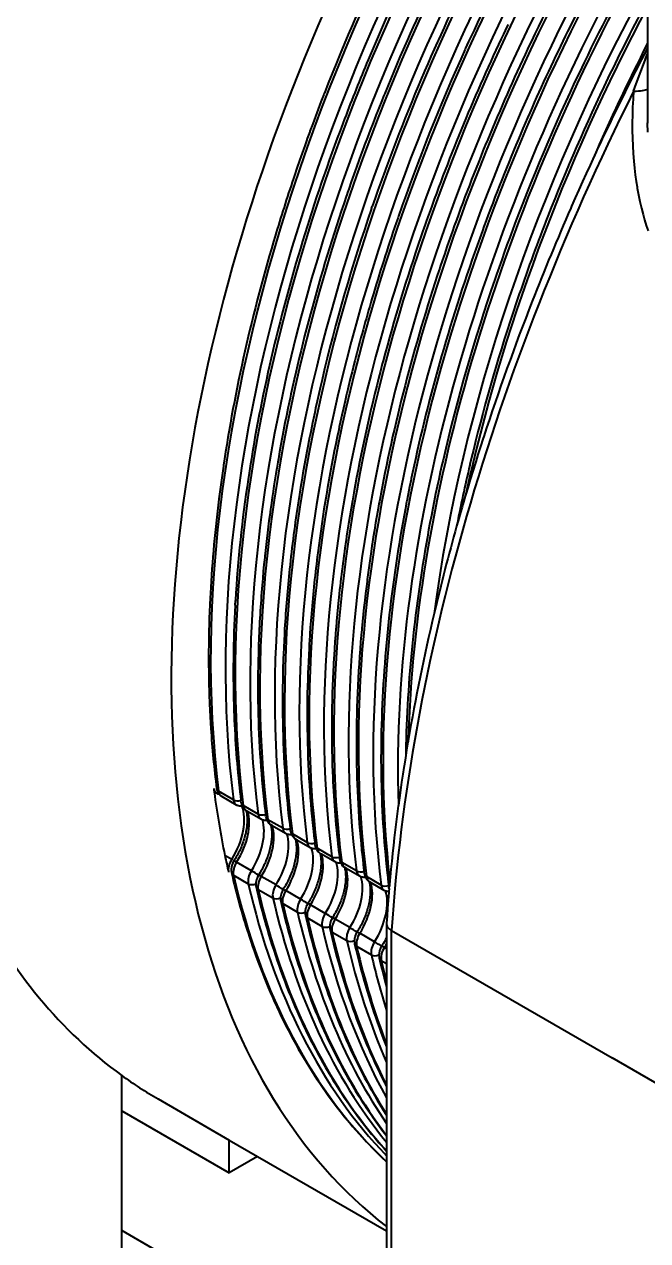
# Model space of a CAD drawing. Header units: millimetres. Extents: x 15 to 415, y 5 to 292.
# Drawn here: x 330.66 to 332.898, y 120.31 to 124.675 of the extents above; entities that cross this region are included whole.
import ezdxf

# ---------------------------------------------------------------- set-up
doc = ezdxf.new("R2010")
doc.units = ezdxf.units.MM
doc.layers.add('Geometries', color=7, linetype='Continuous')

msp = doc.modelspace()

# ---------------------------------------------------------------- linework, layer by layer
at = {"layer": 'Geometries', "linetype": 'Continuous', "lineweight": 40}
for p, q in [((332.8974, 124.7399), (332.8974, 124.6073)), ((332.8974, 124.6073), (332.8974, 124.5906)), ((332.8974, 124.5906), (332.8974, 124.5684)), ((332.8916, 124.5547), (332.8972, 124.5684)), ((332.8974, 124.5684), (332.8974, 124.4426)), ((332.0943, 124.5003), (332.0863, 124.4817)), ((332.8471, 124.4344), (332.8517, 124.4476)), ((332.8974, 124.4426), (332.8974, 124.3345)), ((332.8471, 124.4344), (332.8453, 124.4087)), ((332.8974, 124.3345), (332.8974, 124.3197)), ((332.8974, 124.3197), (332.8974, 124.3214)), ((331.7411, 124.1482), (331.7398, 124.1446)), ((331.8205, 124.0712), (331.8176, 124.0628)), ((331.9066, 124.0136), (331.9092, 124.0213)), ((331.8195, 122.854), (331.8171, 122.8377)), ((331.4169, 122.5899), (331.4179, 122.6072)), ((331.3417, 121.9202), (331.3501, 121.9153)), ((331.4107, 121.8921), (331.3577, 121.9227)), ((331.3677, 121.9051), (331.4208, 121.8745)), ((331.4376, 121.8906), (331.4379, 121.8888)), ((331.4379, 121.8883), (331.4379, 121.8888)), ((331.4388, 121.8814), (331.4379, 121.8883)), ((331.4406, 121.8701), (331.4418, 121.8702)), ((331.4991, 121.841), (331.4461, 121.8716)), ((331.4561, 121.8541), (331.4617, 121.8509)), ((331.4617, 121.8509), (331.5091, 121.8235)), ((331.526, 121.8395), (331.5263, 121.8377)), ((331.5263, 121.8372), (331.5263, 121.8377)), ((331.5272, 121.8303), (331.5263, 121.8372)), ((331.5875, 121.79), (331.5345, 121.8206)), ((331.5445, 121.8031), (331.5501, 121.7999)), ((331.5501, 121.7999), (331.5975, 121.7725)), ((331.6144, 121.7885), (331.6146, 121.7867)), ((331.6147, 121.7862), (331.6146, 121.7867)), ((331.6156, 121.7793), (331.6147, 121.7862)), ((331.6759, 121.739), (331.6229, 121.7696)), ((331.6329, 121.752), (331.6385, 121.7488)), ((331.6385, 121.7488), (331.6859, 121.7214)), ((331.7028, 121.7375), (331.703, 121.7357)), ((331.7031, 121.7352), (331.703, 121.7357)), ((331.704, 121.7283), (331.7031, 121.7352)), ((331.4045, 121.6783), (331.3801, 121.6924)), ((331.7643, 121.6879), (331.7113, 121.7186)), ((331.7213, 121.701), (331.7269, 121.6978)), ((331.7269, 121.6978), (331.7743, 121.6704)), ((331.4752, 121.6375), (331.4222, 121.6681)), ((331.7912, 121.6864), (331.7914, 121.6846)), ((331.7915, 121.6841), (331.7914, 121.6846)), ((331.7924, 121.6772), (331.7915, 121.6841)), ((331.8527, 121.6369), (331.7996, 121.6675)), ((331.8097, 121.65), (331.8152, 121.6468)), ((331.8152, 121.6468), (331.8627, 121.6194)), ((331.411, 121.6216), (331.464, 121.591)), ((331.501, 121.6218), (331.5007, 121.6213)), ((331.5636, 121.5865), (331.5105, 121.6171)), ((331.8796, 121.6354), (331.8798, 121.6336)), ((331.8799, 121.6331), (331.8798, 121.6336)), ((331.8807, 121.6262), (331.8799, 121.6331)), ((331.9411, 121.5859), (331.888, 121.6165)), ((331.9722, 121.6007), (331.9726, 121.6053)), ((331.9733, 121.613), (331.9726, 121.6053)), ((331.4994, 121.5706), (331.5524, 121.54)), ((331.5894, 121.5708), (331.5891, 121.5703)), ((331.652, 121.5355), (331.5989, 121.5661)), ((331.8981, 121.599), (331.9036, 121.5957)), ((331.9036, 121.5957), (331.9511, 121.5683)), ((331.968, 121.5844), (331.9682, 121.5826)), ((331.9683, 121.5821), (331.9682, 121.5826)), ((331.9691, 121.5752), (331.9683, 121.5821)), ((331.9696, 121.5721), (331.9689, 121.5638)), ((331.9691, 121.5752), (331.9696, 121.5721)), ((331.9697, 121.5728), (331.9696, 121.5721)), ((331.9697, 121.5728), (331.9703, 121.58)), ((331.9703, 121.58), (331.9704, 121.5806)), ((331.9708, 121.5854), (331.9704, 121.5806)), ((331.5878, 121.5196), (331.6408, 121.489)), ((331.6778, 121.5197), (331.6775, 121.5193)), ((331.7404, 121.4844), (331.6873, 121.515)), ((331.6762, 121.4685), (331.7292, 121.4379)), ((331.7662, 121.4687), (331.7659, 121.4682)), ((331.8287, 121.4334), (331.7757, 121.464)), ((331.9603, 121.4489), (331.9603, 121.4477)), ((331.9603, 121.4477), (331.9603, 121.3976)), ((331.7646, 121.4175), (331.8176, 121.3869)), ((331.8546, 121.4177), (331.8543, 121.4172)), ((331.9171, 121.3824), (331.8641, 121.413)), ((331.9603, 121.3976), (331.9603, 121.375)), ((331.9786, 120.1702), (331.9786, 121.4228)), ((331.9786, 121.4228), (332.7704, 120.9656)), ((331.8529, 121.3665), (331.906, 121.3359)), ((331.943, 121.3666), (331.9427, 121.3662)), ((331.9603, 121.3574), (331.9525, 121.3619)), ((331.9603, 121.375), (331.9603, 121.3574)), ((331.9603, 121.3574), (331.9603, 121.3045)), ((331.9413, 121.3154), (331.9603, 121.3045)), ((331.9603, 121.3045), (331.9603, 121.2383)), ((331.9603, 121.2383), (331.9603, 121.2205)), ((331.9603, 121.2205), (331.9603, 121.1355)), ((331.9603, 121.1355), (331.9603, 121.0149)), ((331.9603, 121.0149), (331.9603, 121.0054)), ((331.9603, 121.0054), (331.9603, 120.9496)), ((331.9603, 120.9496), (331.9603, 120.8681)), ((333.7157, 120.4198), (332.7704, 120.9656)), ((331.0099, 120.7755), (331.0099, 120.9028)), ((331.9537, 120.8753), (331.9603, 120.8625)), ((331.9603, 120.8681), (331.9603, 120.8625)), ((331.9603, 120.8625), (331.9603, 120.8223)), ((331.14, 120.8185), (331.3953, 120.6711)), ((331.9603, 120.8223), (331.9603, 120.7637)), ((331.0099, 120.3459), (331.0099, 120.7755)), ((331.0099, 120.7755), (331.3953, 120.553)), ((331.9603, 120.7637), (331.9603, 120.7603)), ((331.9603, 120.7603), (331.9603, 120.7304)), ((331.9603, 120.7304), (331.9603, 120.6876)), ((331.9603, 120.6876), (331.9603, 120.6855)), ((331.9603, 120.6855), (331.9603, 120.6633)), ((331.3953, 120.553), (331.3953, 120.6711)), ((331.3953, 120.6711), (331.4976, 120.612)), ((331.9603, 120.6633), (331.9603, 120.6322)), ((331.4976, 120.612), (331.3953, 120.553)), ((331.4976, 120.612), (331.9603, 120.3449)), ((331.9603, 120.6322), (331.9603, 120.6311)), ((331.9603, 120.6311), (331.9603, 120.6148)), ((331.9603, 120.6148), (331.9603, 120.5931)), ((331.9603, 120.5931), (331.9603, 120.5925)), ((331.9603, 120.5925), (331.9603, 120.3607)), ((331.0099, 120.203), (331.0099, 120.3459)), ((331.1336, 120.2745), (331.0099, 120.3459)), ((331.9603, 120.3607), (331.9603, 120.3449)), ((331.9603, 120.3449), (331.9603, 120.2705))]:
    msp.add_line(p, q, dxfattribs=at)
at = {"layer": 'Geometries', "linetype": 'Continuous', "lineweight": 40, "flags": 128}
for points in [[(332.5547, 124.7662), (332.5435, 124.7439), (332.5307, 124.7181), (332.518, 124.6923), (332.5053, 124.6664), (332.4928, 124.6405), (332.4804, 124.6146), (332.4763, 124.606)], [(332.1691, 124.6691), (332.1666, 124.6636), (332.1547, 124.6375), (332.1465, 124.6193)], [(332.3963, 124.6747), (332.392, 124.6656), (332.3797, 124.6396), (332.3715, 124.6223)], [(332.1465, 124.6193), (332.143, 124.6114), (332.1313, 124.5853), (332.1198, 124.5591), (332.1083, 124.5329), (332.097, 124.5067), (332.0943, 124.5003)], [(332.2617, 124.6271), (332.255, 124.6126), (332.2431, 124.5865), (332.243, 124.5862)], [(332.0251, 124.5957), (332.02, 124.5839), (332.0086, 124.5577), (331.9974, 124.5315), (331.9863, 124.5053), (331.9754, 124.479), (331.9645, 124.4527), (331.9537, 124.4264), (331.9499, 124.417)], [(332.8973, 124.5906), (332.8906, 124.5776), (332.8756, 124.5487), (332.8608, 124.5197), (332.846, 124.4907), (332.8314, 124.4617), (332.8168, 124.4326), (332.8116, 124.4221)], [(332.8517, 124.4476), (332.8669, 124.4903), (332.8881, 124.5459), (332.8916, 124.5547)], [(332.8471, 124.4344), (332.856, 124.4348), (332.8643, 124.4355), (332.8719, 124.4363), (332.8788, 124.4373), (332.8849, 124.4385), (332.8901, 124.4398), (332.8946, 124.4413), (332.8974, 124.4426)], [(331.737, 124.4278), (331.7351, 124.4231), (331.725, 124.3967), (331.7149, 124.3703), (331.705, 124.344), (331.6952, 124.3176), (331.6855, 124.2912), (331.6847, 124.2889)], [(331.9499, 124.417), (331.9431, 124.4001), (331.9326, 124.3737), (331.9222, 124.3474), (331.9119, 124.321), (331.9018, 124.2947), (331.8917, 124.2683), (331.8818, 124.2419), (331.8781, 124.232)], [(332.8453, 124.4087), (332.8451, 124.4061), (332.8436, 124.3779), (332.8426, 124.3497), (332.8421, 124.3215), (332.8421, 124.2933), (332.8427, 124.2657), (332.8438, 124.2382), (332.8455, 124.2107), (332.8477, 124.1834), (332.8502, 124.159), (332.8531, 124.1348), (332.8565, 124.1106), (332.8596, 124.0912)], [(331.8097, 124.336), (331.8033, 124.3193), (331.7934, 124.2929), (331.7836, 124.2665), (331.7739, 124.2401), (331.7643, 124.2137), (331.7549, 124.1873), (331.7455, 124.1609), (331.7411, 124.1482)], [(332.8977, 124.2879), (332.8974, 124.3197)], [(331.6847, 124.2889), (331.6759, 124.2648), (331.6732, 124.2572)], [(331.6732, 124.2572), (331.6665, 124.2383), (331.6571, 124.2119), (331.6479, 124.1855), (331.6388, 124.1591), (331.6299, 124.1327), (331.626, 124.1212)], [(331.8781, 124.232), (331.872, 124.2155), (331.8623, 124.1891), (331.8527, 124.1627), (331.8432, 124.1363), (331.8339, 124.1099), (331.8247, 124.0835), (331.8205, 124.0712)], [(332.701, 124.1913), (332.6909, 124.1694), (332.6774, 124.14), (332.6641, 124.1106), (332.6509, 124.0812), (332.6377, 124.0517), (332.6247, 124.0222), (332.6218, 124.0154)], [(331.7398, 124.1446), (331.7363, 124.1345), (331.7272, 124.1081), (331.7183, 124.0817), (331.7094, 124.0552), (331.7007, 124.0288), (331.6921, 124.0024), (331.6873, 123.9875)], [(332.8596, 124.0912), (332.8604, 124.0866), (332.8648, 124.0628), (332.8697, 124.0391), (332.8751, 124.0156), (332.8811, 123.9922), (332.8866, 123.9726), (332.8925, 123.9532), (332.8989, 123.934)], [(331.8176, 124.0628), (331.8156, 124.057), (331.8066, 124.0306), (331.7978, 124.0042), (331.7891, 123.9778), (331.7805, 123.9514), (331.772, 123.925), (331.7636, 123.8986), (331.7554, 123.8722), (331.7473, 123.8458), (331.7393, 123.8195), (331.7314, 123.7931), (331.7237, 123.7668), (331.7161, 123.7404), (331.7086, 123.7141), (331.7013, 123.6878), (331.694, 123.6615), (331.6869, 123.6353), (331.68, 123.609), (331.6731, 123.5828), (331.6664, 123.5566), (331.6598, 123.5304), (331.6533, 123.5042), (331.647, 123.4781), (331.6408, 123.452), (331.6347, 123.4259), (331.6288, 123.3999), (331.623, 123.3738), (331.6173, 123.3478), (331.6141, 123.3329)], [(331.6873, 123.9875), (331.6836, 123.976), (331.6752, 123.9496), (331.667, 123.9232), (331.6589, 123.8969), (331.6509, 123.8705), (331.6431, 123.8441), (331.6353, 123.8178), (331.6277, 123.7915), (331.6202, 123.7652), (331.6129, 123.7389), (331.6057, 123.7126), (331.5986, 123.6863), (331.5916, 123.6601), (331.5847, 123.6338), (331.578, 123.6076), (331.5714, 123.5814), (331.565, 123.5553), (331.5586, 123.5291), (331.5524, 123.503), (331.5463, 123.4769), (331.5404, 123.4509), (331.5346, 123.4249), (331.5289, 123.3989), (331.5233, 123.3729), (331.5179, 123.347), (331.5126, 123.3211), (331.5075, 123.2952), (331.5024, 123.2694), (331.5022, 123.2683)], [(332.0032, 123.9864), (332.0015, 123.9814), (331.995, 123.9626)], [(332.1014, 123.9635), (332.0991, 123.9568), (332.0899, 123.9304), (332.0834, 123.9116)], [(332.4212, 123.9599), (332.4121, 123.9357), (332.4023, 123.9093), (332.3926, 123.8829), (332.383, 123.8565), (332.3736, 123.8301), (332.3642, 123.8037), (332.355, 123.7773), (332.3485, 123.7585)], [(332.2036, 123.9512), (332.1968, 123.9322), (332.1875, 123.9057), (332.1783, 123.8793), (332.1718, 123.8605)], [(332.3099, 123.9495), (332.3042, 123.9339), (332.2946, 123.9075), (332.2852, 123.8811), (332.2759, 123.8547), (332.2666, 123.8283), (332.2602, 123.8095)], [(331.5603, 123.9142), (331.5547, 123.8952), (331.5469, 123.8688), (331.5393, 123.8425), (331.5318, 123.8162), (331.5245, 123.7899), (331.5173, 123.7636), (331.5102, 123.7373), (331.5032, 123.7111), (331.4963, 123.6849), (331.4896, 123.6587), (331.483, 123.6325), (331.4766, 123.6063), (331.4702, 123.5802), (331.464, 123.5541), (331.458, 123.528), (331.452, 123.5019), (331.4462, 123.4759), (331.4405, 123.4499), (331.4349, 123.4239), (331.4295, 123.398), (331.4242, 123.3721), (331.4191, 123.3463), (331.414, 123.3204), (331.4091, 123.2946), (331.4044, 123.2689), (331.3997, 123.2432), (331.3952, 123.2175), (331.3931, 123.2053)], [(332.1718, 123.8605), (332.1692, 123.8529), (332.1602, 123.8265), (332.1533, 123.8058)], [(332.1533, 123.8058), (332.1513, 123.8001), (332.1426, 123.7737), (332.134, 123.7473), (332.1255, 123.7209), (332.1172, 123.6945), (332.109, 123.6681), (332.1008, 123.6417), (332.0929, 123.6153), (332.085, 123.589), (332.0773, 123.5626), (332.0697, 123.5363), (332.0622, 123.51), (332.0548, 123.4837), (332.0476, 123.4574), (332.0405, 123.4311), (332.0335, 123.4049), (332.0267, 123.3787), (332.02, 123.3525), (332.0134, 123.3263), (332.0069, 123.3001), (332.0006, 123.274), (331.9944, 123.2479), (331.9883, 123.2218), (331.9823, 123.1957), (331.9765, 123.1697), (331.9708, 123.1437), (331.9653, 123.1178), (331.9599, 123.0918), (331.9546, 123.0659), (331.9494, 123.0401), (331.9444, 123.0142), (331.9395, 122.9885), (331.9381, 122.9813)], [(332.2602, 123.8095), (332.2575, 123.8019), (332.2486, 123.7755), (332.2397, 123.7491), (332.231, 123.7226), (332.2224, 123.6962), (332.2139, 123.6698), (332.2056, 123.6434), (332.1973, 123.6171), (332.1892, 123.5907), (332.1812, 123.5643), (332.1734, 123.538), (332.1657, 123.5116), (332.158, 123.4853), (332.1506, 123.459), (332.1432, 123.4327), (332.136, 123.4064), (332.1289, 123.3801), (332.1219, 123.3539), (332.1151, 123.3276), (332.1083, 123.3014), (332.1017, 123.2753), (332.0953, 123.2491), (332.089, 123.223), (332.0827, 123.1968), (332.0767, 123.1708), (332.0707, 123.1447), (332.0649, 123.1187), (332.0592, 123.0927), (332.0537, 123.0667), (332.0492, 123.0454)], [(331.8464, 123.467), (331.8432, 123.4545), (331.8366, 123.4283), (331.8301, 123.4022), (331.8238, 123.376), (331.8176, 123.3499), (331.8171, 123.3481)], [(331.9481, 123.467), (331.9451, 123.4559), (331.9383, 123.4297), (331.9316, 123.4035), (331.925, 123.3773), (331.9185, 123.3512), (331.9122, 123.325), (331.9061, 123.2995)], [(331.7288, 123.3991), (331.7231, 123.3749), (331.7172, 123.3488), (331.7114, 123.3228), (331.7057, 123.2968), (331.7025, 123.2819)], [(331.8171, 123.3481), (331.8115, 123.3239), (331.8056, 123.2978), (331.7997, 123.2718), (331.7941, 123.2458), (331.7908, 123.2308)], [(331.6141, 123.3329), (331.6117, 123.3219), (331.6063, 123.296), (331.601, 123.2701), (331.5958, 123.2442), (331.5908, 123.2184), (331.5906, 123.2173)], [(331.5022, 123.2683), (331.4975, 123.2436), (331.4928, 123.2179), (331.4881, 123.1921), (331.4836, 123.1665), (331.4815, 123.1543)], [(331.7025, 123.2819), (331.7001, 123.2709), (331.6947, 123.2449), (331.6894, 123.219), (331.6847, 123.1953)], [(331.9061, 123.2995), (331.906, 123.2989), (331.9055, 123.297)], [(331.5906, 123.2173), (331.5859, 123.1926), (331.5811, 123.1668), (331.5765, 123.1411), (331.572, 123.1154), (331.5699, 123.1033)], [(331.7908, 123.2308), (331.7885, 123.2198), (331.7833, 123.1949)], [(331.3931, 123.2053), (331.3908, 123.1919), (331.3866, 123.1663), (331.3825, 123.1408), (331.3785, 123.1153), (331.3751, 123.0929)], [(331.6847, 123.1953), (331.6842, 123.1932), (331.6792, 123.1673), (331.679, 123.1662)], [(332.2799, 123.1786), (332.2785, 123.1732), (332.2721, 123.147), (332.2657, 123.1209), (332.2595, 123.0948), (332.2591, 123.0929)], [(332.3094, 123.1956), (332.3076, 123.1901), (332.298, 123.1603), (332.2885, 123.1306), (332.2806, 123.1053)], [(331.4815, 123.1543), (331.4792, 123.1408), (331.475, 123.1153), (331.4709, 123.0897), (331.4669, 123.0642), (331.4635, 123.0418)], [(331.679, 123.1662), (331.6743, 123.1415), (331.6695, 123.1158), (331.6649, 123.0901), (331.6604, 123.0644), (331.656, 123.0388), (331.6518, 123.0132), (331.6477, 122.9877), (331.6442, 122.9652)], [(331.3751, 123.0929), (331.3747, 123.0898), (331.371, 123.0644), (331.3674, 123.039), (331.364, 123.0137), (331.3607, 122.9885), (331.3598, 122.982)], [(332.1631, 123.1112), (332.1591, 123.0937), (332.1533, 123.0677), (332.1476, 123.0417), (332.1444, 123.0267)], [(332.2806, 123.1053), (332.2792, 123.1008), (332.27, 123.071), (332.2609, 123.0413), (332.2519, 123.0115), (332.2451, 122.9887)], [(332.0492, 123.0454), (332.0482, 123.0408), (332.0429, 123.0149), (332.0378, 122.989), (332.0328, 122.9632), (332.0325, 122.9621)], [(332.1444, 123.0267), (332.1421, 123.0157), (332.1366, 122.9898), (332.1313, 122.9639), (332.1262, 122.938), (332.1211, 122.9122), (332.1162, 122.8864), (332.1115, 122.8606), (332.1068, 122.8349), (332.1023, 122.8093), (332.098, 122.7836), (332.0937, 122.758), (332.0896, 122.7325), (332.0856, 122.707), (332.0818, 122.6816), (332.0781, 122.6562), (332.0745, 122.6308), (332.0711, 122.6055), (332.0678, 122.5802), (332.0646, 122.555), (332.0615, 122.5299), (332.0586, 122.5048), (332.0559, 122.4797), (332.0532, 122.4548), (332.0507, 122.4298), (332.0484, 122.405), (332.0461, 122.3801), (332.044, 122.3554), (332.0421, 122.3307), (332.0403, 122.3061), (332.0386, 122.2815), (332.037, 122.257), (332.0356, 122.2326), (332.0343, 122.2082), (332.0332, 122.1839), (332.0321, 122.1597), (332.0313, 122.1355), (332.0305, 122.1114), (332.0299, 122.0874), (332.0294, 122.0635), (332.0293, 122.0508)], [(331.9381, 122.9813), (331.9347, 122.9627), (331.9332, 122.9545)], [(332.0325, 122.9621), (332.0278, 122.9374), (332.0231, 122.9117), (332.0184, 122.886), (332.0139, 122.8603), (332.0096, 122.8347), (332.0053, 122.8091), (332.0012, 122.7835), (331.9972, 122.758), (331.9934, 122.7326), (331.9897, 122.7072), (331.9861, 122.6818), (331.9827, 122.6565), (331.9794, 122.6313), (331.9762, 122.6061), (331.9732, 122.5809), (331.9703, 122.5558), (331.9675, 122.5308), (331.9649, 122.5058), (331.9623, 122.4809), (331.96, 122.456), (331.9578, 122.4312), (331.9557, 122.4064), (331.9537, 122.3817), (331.9519, 122.3571), (331.9502, 122.3325), (331.9486, 122.308), (331.9472, 122.2836), (331.9459, 122.2592), (331.9448, 122.2349), (331.9438, 122.2107), (331.9429, 122.1865), (331.9421, 122.1625), (331.9415, 122.1384), (331.9411, 122.1145), (331.9407, 122.0906), (331.9405, 122.0668), (331.9405, 122.0549)], [(332.2451, 122.9887), (332.2431, 122.9818), (332.2343, 122.9521), (332.2315, 122.9423)], [(331.9332, 122.9545), (331.9301, 122.937), (331.9256, 122.9113), (331.9235, 122.8991)], [(332.2315, 122.9423), (332.2257, 122.9224), (332.2173, 122.8927), (332.212, 122.874)], [(331.9235, 122.8991), (331.9212, 122.8857), (331.9169, 122.8601), (331.9128, 122.8346), (331.9089, 122.8091), (331.9079, 122.8029)], [(331.9079, 122.8029), (331.905, 122.7836), (331.9013, 122.7582), (331.8977, 122.7329), (331.8943, 122.7076), (331.891, 122.6823), (331.8902, 122.6758)], [(331.5234, 122.7658), (331.5229, 122.7609), (331.5204, 122.736), (331.518, 122.7111), (331.5158, 122.6863), (331.5138, 122.6626)], [(331.8902, 122.6758), (331.8878, 122.6571), (331.8848, 122.6319), (331.8819, 122.6068), (331.8791, 122.5818), (331.8765, 122.5568), (331.874, 122.5319), (331.8716, 122.507), (331.8712, 122.5031)], [(331.3281, 122.633), (331.3272, 122.6165), (331.326, 122.5922), (331.325, 122.5679), (331.3242, 122.5438), (331.3234, 122.5197), (331.3229, 122.5005)], [(331.7891, 122.6174), (331.7881, 122.6078), (331.7856, 122.5829), (331.7832, 122.558), (331.781, 122.5332), (331.779, 122.5095)], [(331.6906, 122.5606), (331.6905, 122.5595), (331.6885, 122.5348), (331.6867, 122.5102), (331.685, 122.4856), (331.6835, 122.4611), (331.683, 122.4541)], [(331.3229, 122.5005), (331.3228, 122.4957), (331.3223, 122.4717), (331.322, 122.4478), (331.3218, 122.424), (331.3217, 122.4003), (331.3218, 122.3767), (331.322, 122.3531), (331.3221, 122.3478)], [(331.5946, 122.5052), (331.5936, 122.4877), (331.5924, 122.4634), (331.5912, 122.4391), (331.5902, 122.4148), (331.5897, 122.4002)], [(331.779, 122.5095), (331.7789, 122.5085), (331.7769, 122.4838), (331.7751, 122.4592), (331.7734, 122.4346), (331.7718, 122.4101), (331.7714, 122.4031)], [(331.8712, 122.5031), (331.8694, 122.4822), (331.8674, 122.4585)], [(331.5013, 122.4513), (331.5009, 122.4417), (331.5002, 122.4176), (331.4996, 122.3936), (331.4991, 122.3697), (331.4988, 122.3478)], [(331.683, 122.4541), (331.682, 122.4367), (331.6808, 122.4123), (331.6796, 122.388), (331.6786, 122.3638), (331.678, 122.3492)], [(331.4104, 122.3988), (331.4104, 122.3968), (331.4102, 122.373), (331.4101, 122.3493), (331.4102, 122.3257), (331.4104, 122.3021), (331.4105, 122.2968)], [(331.5897, 122.4002), (331.5893, 122.3907), (331.5886, 122.3666), (331.588, 122.3426), (331.5875, 122.3186), (331.5872, 122.2967)], [(331.3221, 122.3478), (331.3224, 122.3296), (331.3229, 122.3062), (331.3235, 122.2829), (331.3242, 122.2597), (331.3247, 122.2472)], [(331.4988, 122.3478), (331.4988, 122.3458), (331.4986, 122.322), (331.4985, 122.2983), (331.4986, 122.2746), (331.4988, 122.2511), (331.4989, 122.2458)], [(331.4105, 122.2968), (331.4108, 122.2786), (331.4112, 122.2552), (331.4119, 122.2319), (331.4126, 122.2086), (331.4131, 122.1962)], [(331.3247, 122.2472), (331.3251, 122.2365), (331.3261, 122.2135), (331.3273, 122.1905), (331.3286, 122.1676), (331.3298, 122.1481)], [(332.0373, 122.0993), (332.0325, 122.0709), (332.0293, 122.0508)], [(332.0379, 122.1031), (332.0374, 122.0998), (332.0373, 122.0993)], [(332.0293, 122.0508), (332.0278, 122.0421), (332.0233, 122.0133), (332.0224, 122.0076)], [(332.0224, 122.0076), (332.0189, 121.9845), (332.0146, 121.9558), (332.0104, 121.9271), (332.0064, 121.8985), (332.0029, 121.8733)], [(331.3504, 121.9324), (331.351, 121.929), (331.3517, 121.9261), (331.3524, 121.9239), (331.3531, 121.922), (331.3541, 121.9199), (331.3551, 121.918), (331.3562, 121.9161), (331.3583, 121.9133), (331.3584, 121.9131)], [(331.3584, 121.9131), (331.3607, 121.9106), (331.3619, 121.9094), (331.3633, 121.9082), (331.3652, 121.9067), (331.3677, 121.9051)], [(331.4342, 121.9195), (331.4348, 121.9145), (331.4374, 121.8925), (331.4376, 121.8906)], [(331.4208, 121.8745), (331.4234, 121.8732), (331.4255, 121.8722), (331.4272, 121.8717), (331.4284, 121.8713), (331.4296, 121.871), (331.4309, 121.8707), (331.4322, 121.8705), (331.434, 121.8702), (331.4357, 121.8701), (331.4377, 121.87), (331.4403, 121.8701), (331.4406, 121.8701)], [(331.4388, 121.8814), (331.4394, 121.8779), (331.4401, 121.8751), (331.4408, 121.8729), (331.4415, 121.871), (331.4419, 121.8702)], [(331.4419, 121.8702), (331.4425, 121.8689), (331.4435, 121.8669), (331.4446, 121.8651), (331.4467, 121.8622), (331.4491, 121.8596), (331.4503, 121.8583), (331.4517, 121.8571), (331.4536, 121.8557), (331.4561, 121.8541)], [(331.5226, 121.8685), (331.5231, 121.8635), (331.5245, 121.8523)], [(331.6026, 121.8974), (331.6044, 121.8789), (331.6066, 121.8567), (331.609, 121.8345), (331.6109, 121.8175)], [(332.0029, 121.8733), (332.0025, 121.8699), (331.9987, 121.8414), (331.9951, 121.8129), (331.9916, 121.7844), (331.9882, 121.7561), (331.985, 121.7277), (331.9831, 121.7104)], [(331.4562, 121.8541), (331.4568, 121.8513), (331.4576, 121.8475), (331.4583, 121.8436), (331.4589, 121.8395), (331.4594, 121.8354), (331.4598, 121.8311), (331.46, 121.8267), (331.4601, 121.8223), (331.4601, 121.8177), (331.4601, 121.8151)], [(331.5091, 121.8235), (331.5118, 121.8221), (331.5139, 121.8212), (331.5144, 121.821)], [(331.5144, 121.821), (331.5156, 121.8206), (331.5168, 121.8203), (331.518, 121.8199), (331.5193, 121.8197), (331.5206, 121.8194), (331.5224, 121.8192), (331.5241, 121.819), (331.5261, 121.819), (331.5287, 121.8191), (331.5302, 121.8192)], [(331.5245, 121.8523), (331.5258, 121.8415), (331.526, 121.8395)], [(331.5272, 121.8303), (331.5278, 121.8269), (331.5285, 121.8241), (331.5292, 121.8218), (331.5299, 121.8199), (331.5302, 121.8192)], [(331.4601, 121.8151), (331.46, 121.813), (331.4598, 121.8082), (331.4594, 121.8034), (331.4589, 121.7985), (331.4583, 121.7935), (331.4576, 121.7884), (331.4567, 121.7833), (331.4558, 121.7781), (331.4547, 121.7728), (331.4534, 121.7675), (331.4521, 121.7622), (331.4506, 121.7568), (331.449, 121.7515), (331.4473, 121.746), (331.4455, 121.7406), (331.4435, 121.7352), (331.4414, 121.7297), (331.4393, 121.7243), (331.437, 121.7189), (331.4346, 121.7135), (331.4321, 121.7081), (331.4294, 121.7027), (331.4267, 121.6974), (331.4239, 121.6921), (331.421, 121.6868), (331.418, 121.6816), (331.4149, 121.6765), (331.4126, 121.6728)], [(331.5446, 121.8031), (331.5452, 121.8003), (331.546, 121.7965), (331.5467, 121.7926), (331.5473, 121.7885), (331.5478, 121.7844), (331.5481, 121.7801), (331.5484, 121.7757), (331.5485, 121.7712), (331.5485, 121.7667), (331.5484, 121.762), (331.5482, 121.7572), (331.5478, 121.7524), (331.5473, 121.7474), (331.5467, 121.7424), (331.546, 121.7374), (331.5451, 121.7322), (331.5442, 121.727), (331.543, 121.7218), (331.5418, 121.7165), (331.5405, 121.7112), (331.539, 121.7058), (331.5374, 121.7004), (331.5357, 121.695), (331.5338, 121.6896), (331.5319, 121.6841), (331.5298, 121.6787), (331.5276, 121.6733), (331.5254, 121.6678), (331.5229, 121.6624), (331.5204, 121.657), (331.5178, 121.6517), (331.5151, 121.6463), (331.5123, 121.641), (331.5094, 121.6358), (331.5064, 121.6306), (331.5033, 121.6254), (331.501, 121.6218)], [(331.5302, 121.8192), (331.5309, 121.8178), (331.5319, 121.8159), (331.533, 121.814), (331.5351, 121.8112), (331.5374, 121.8085), (331.5387, 121.8073), (331.5401, 121.8061), (331.542, 121.8047), (331.5445, 121.8031)], [(331.6109, 121.8175), (331.6115, 121.8124), (331.6142, 121.7905), (331.6144, 121.7885)], [(331.6156, 121.7793), (331.6162, 121.7759), (331.6169, 121.7731), (331.6176, 121.7708), (331.6183, 121.7689), (331.6186, 121.7681)], [(331.6329, 121.752), (331.6336, 121.7493), (331.6344, 121.7455), (331.6351, 121.7415), (331.6357, 121.7375), (331.6362, 121.7333), (331.6365, 121.7291), (331.6368, 121.7247), (331.6369, 121.7202), (331.6369, 121.7156), (331.6368, 121.7109), (331.6366, 121.7062), (331.6362, 121.7013), (331.6357, 121.6964), (331.6351, 121.6914), (331.6344, 121.6863), (331.6335, 121.6812), (331.6325, 121.676), (331.6314, 121.6708), (331.6302, 121.6655), (331.6289, 121.6601), (331.6274, 121.6548), (331.6258, 121.6494), (331.6241, 121.644), (331.6222, 121.6386), (331.6203, 121.6331), (331.6182, 121.6277), (331.616, 121.6222), (331.6137, 121.6168), (331.6113, 121.6114), (331.6088, 121.606), (331.6062, 121.6006), (331.6035, 121.5953), (331.6007, 121.59), (331.5978, 121.5847), (331.5948, 121.5795), (331.5917, 121.5744), (331.5894, 121.5708)], [(331.5975, 121.7725), (331.6001, 121.7711), (331.6023, 121.7702), (331.6028, 121.77)], [(331.6028, 121.77), (331.604, 121.7696), (331.6052, 121.7692), (331.6064, 121.7689), (331.6077, 121.7686), (331.609, 121.7684), (331.6107, 121.7682), (331.6125, 121.768), (331.6145, 121.7679), (331.6171, 121.768), (331.6186, 121.7682)], [(331.6186, 121.7681), (331.6193, 121.7668), (331.6203, 121.7649), (331.6214, 121.763), (331.6234, 121.7602), (331.6258, 121.7575), (331.6271, 121.7563), (331.6285, 121.7551), (331.6304, 121.7536), (331.6329, 121.752)], [(331.6993, 121.7664), (331.6999, 121.7614), (331.7026, 121.7394), (331.7028, 121.7375)], [(331.6859, 121.7214), (331.6885, 121.7201), (331.6907, 121.7192), (331.6912, 121.719)], [(331.7213, 121.701), (331.722, 121.6982), (331.7228, 121.6944), (331.7235, 121.6905), (331.7241, 121.6865), (331.7246, 121.6823), (331.7249, 121.678), (331.7252, 121.6737), (331.7253, 121.6692), (331.7253, 121.6646), (331.7252, 121.6599), (331.7249, 121.6551), (331.7246, 121.6503), (331.7241, 121.6454), (331.7235, 121.6404), (331.7228, 121.6353), (331.7219, 121.6302), (331.7209, 121.625), (331.7198, 121.6197), (331.7186, 121.6144), (331.7172, 121.6091), (331.7158, 121.6038), (331.7142, 121.5984), (331.7125, 121.5929), (331.7106, 121.5875), (331.7087, 121.5821), (331.7066, 121.5766), (331.7044, 121.5712), (331.7021, 121.5658), (331.6997, 121.5604), (331.6972, 121.555), (331.6946, 121.5496), (331.6919, 121.5443), (331.6904, 121.5414)], [(331.6912, 121.719), (331.6924, 121.7186), (331.6936, 121.7182), (331.6948, 121.7179), (331.696, 121.7176), (331.6973, 121.7174), (331.6991, 121.7171), (331.7009, 121.717), (331.7029, 121.7169), (331.7055, 121.717), (331.7069, 121.7171)], [(331.704, 121.7283), (331.7045, 121.7249), (331.7052, 121.722), (331.706, 121.7198), (331.7067, 121.7179), (331.707, 121.7171)], [(331.707, 121.7171), (331.7076, 121.7158), (331.7087, 121.7138), (331.7098, 121.712), (331.7118, 121.7092), (331.7142, 121.7065), (331.7155, 121.7052), (331.7169, 121.704), (331.7188, 121.7026), (331.7213, 121.701)], [(331.7877, 121.7154), (331.7883, 121.7104), (331.791, 121.6884), (331.7912, 121.6864)], [(331.956, 121.6948), (331.9579, 121.6748), (331.9602, 121.6526), (331.9626, 121.6304), (331.9645, 121.6133)], [(331.9831, 121.7104), (331.9819, 121.6995), (331.979, 121.6713), (331.9762, 121.6431), (331.9735, 121.615), (331.9733, 121.613)], [(331.4126, 121.6728), (331.4105, 121.6691), (331.4087, 121.6656), (331.4072, 121.6623), (331.4061, 121.6594), (331.4053, 121.6569), (331.4047, 121.6548), (331.4043, 121.6531), (331.4039, 121.6516), (331.4036, 121.6499), (331.4033, 121.6479), (331.4029, 121.645), (331.4028, 121.6426), (331.4027, 121.6405), (331.4028, 121.6395), (331.4028, 121.6385), (331.4029, 121.6373), (331.403, 121.6356), (331.4033, 121.6333), (331.4039, 121.6306)], [(331.7743, 121.6704), (331.7769, 121.669), (331.7791, 121.6681), (331.7796, 121.6679)], [(331.7796, 121.6679), (331.7808, 121.6675), (331.782, 121.6672), (331.7832, 121.6669), (331.7844, 121.6666), (331.7857, 121.6663), (331.7875, 121.6661), (331.7892, 121.6659), (331.7913, 121.6659), (331.7939, 121.666), (331.7953, 121.6661)], [(331.7924, 121.6772), (331.7929, 121.6738), (331.7936, 121.671), (331.7944, 121.6687), (331.7951, 121.6668), (331.7954, 121.6661)], [(331.7954, 121.6661), (331.796, 121.6647), (331.7971, 121.6628), (331.7982, 121.6609), (331.8002, 121.6581), (331.8026, 121.6554), (331.8039, 121.6542), (331.8053, 121.653), (331.8072, 121.6516), (331.8097, 121.65)], [(331.8097, 121.65), (331.8104, 121.6472), (331.8112, 121.6434), (331.8119, 121.6395), (331.8125, 121.6354), (331.8129, 121.6313), (331.8133, 121.627), (331.8135, 121.6226), (331.8137, 121.6181), (331.8137, 121.6136), (331.8137, 121.6126)], [(331.8761, 121.6644), (331.8767, 121.6593), (331.8778, 121.6496)], [(331.8778, 121.6496), (331.8793, 121.6374), (331.8796, 121.6354)], [(331.5007, 121.6213), (331.4988, 121.6181), (331.4971, 121.6145), (331.4956, 121.6113), (331.4945, 121.6084), (331.4937, 121.6059), (331.4931, 121.6037), (331.4926, 121.602), (331.4923, 121.6006), (331.492, 121.5989), (331.4917, 121.5969), (331.4913, 121.594), (331.4912, 121.5916), (331.4911, 121.5907)], [(331.8137, 121.6126), (331.8136, 121.6089), (331.8133, 121.6041), (331.813, 121.5993), (331.8125, 121.5943), (331.8119, 121.5893), (331.8112, 121.5843), (331.8103, 121.5791), (331.8093, 121.5739), (331.8082, 121.5687), (331.807, 121.5634), (331.8056, 121.5581), (331.8042, 121.5527), (331.8026, 121.5473), (331.8008, 121.5419), (331.799, 121.5365), (331.7971, 121.5311), (331.795, 121.5256), (331.7928, 121.5202), (331.7905, 121.5147), (331.7881, 121.5093), (331.7856, 121.5039), (331.783, 121.4986), (331.7803, 121.4932), (331.7775, 121.4879), (331.7745, 121.4827), (331.7715, 121.4775), (331.7685, 121.4723), (331.7662, 121.4687)], [(331.8627, 121.6194), (331.8653, 121.618), (331.8675, 121.6171), (331.868, 121.6169)], [(331.868, 121.6169), (331.8692, 121.6165), (331.8704, 121.6161), (331.8716, 121.6158), (331.8728, 121.6155), (331.8741, 121.6153), (331.8759, 121.6151), (331.8776, 121.6149), (331.8797, 121.6148), (331.8823, 121.6149), (331.8837, 121.6151)], [(331.8807, 121.6262), (331.8813, 121.6228), (331.882, 121.62), (331.8827, 121.6177), (331.8835, 121.6158), (331.8838, 121.6151)], [(331.8838, 121.6151), (331.8844, 121.6137), (331.8854, 121.6118), (331.8866, 121.6099), (331.8886, 121.6071), (331.891, 121.6044), (331.8923, 121.6032), (331.8937, 121.602), (331.8955, 121.6006), (331.8981, 121.599)], [(331.9645, 121.6133), (331.9651, 121.6083), (331.9677, 121.5863), (331.968, 121.5844)], [(331.4911, 121.5907), (331.4911, 121.5895), (331.4911, 121.5885), (331.4912, 121.5875), (331.4913, 121.5863), (331.4914, 121.5846), (331.4917, 121.5823), (331.4922, 121.5796)], [(331.4922, 121.5796), (331.4947, 121.5689), (331.4996, 121.5486), (331.5045, 121.5284), (331.5096, 121.5084), (331.5149, 121.4884), (331.5202, 121.4686), (331.5257, 121.4489), (331.5264, 121.4467)], [(331.5891, 121.5703), (331.5872, 121.567), (331.5854, 121.5635), (331.584, 121.5603), (331.5829, 121.5573), (331.5821, 121.5548), (331.5815, 121.5527), (331.581, 121.551), (331.5807, 121.5496), (331.5804, 121.5479), (331.5801, 121.5459), (331.5797, 121.5429), (331.5796, 121.5406), (331.5795, 121.5397)], [(331.8981, 121.5989), (331.8988, 121.5962), (331.8996, 121.5924), (331.9003, 121.5884), (331.9009, 121.5844), (331.9013, 121.5802), (331.9017, 121.576), (331.9019, 121.5716), (331.9021, 121.5671), (331.9021, 121.5625), (331.902, 121.5579), (331.9017, 121.5531), (331.9014, 121.5482), (331.9009, 121.5433), (331.9003, 121.5383), (331.8995, 121.5332), (331.8987, 121.5281), (331.8977, 121.5229), (331.8966, 121.5177), (331.8954, 121.5124), (331.894, 121.5071), (331.8925, 121.5017), (331.8909, 121.4963), (331.8892, 121.4909), (331.8874, 121.4855), (331.8854, 121.48), (331.8834, 121.4746), (331.8812, 121.4691), (331.8789, 121.4637), (331.8765, 121.4583), (331.874, 121.4529), (331.8714, 121.4475), (331.8687, 121.4422), (331.8658, 121.4369), (331.8629, 121.4317), (331.8599, 121.4264), (331.8568, 121.4213), (331.8546, 121.4177)], [(331.9511, 121.5683), (331.9537, 121.567), (331.9559, 121.5661), (331.9564, 121.5659)], [(331.9564, 121.5659), (331.9575, 121.5655), (331.9588, 121.5651), (331.96, 121.5648), (331.9612, 121.5645), (331.9625, 121.5643), (331.9643, 121.564), (331.966, 121.5639), (331.968, 121.5638), (331.9689, 121.5638)], [(331.9689, 121.5638), (331.9685, 121.559), (331.9663, 121.5311), (331.9641, 121.5032), (331.9621, 121.4754), (331.9603, 121.4489)], [(331.9722, 121.6007), (331.9709, 121.587), (331.9708, 121.5854)], [(331.5795, 121.5397), (331.5795, 121.5385), (331.5795, 121.5374), (331.5796, 121.5365), (331.5796, 121.5353), (331.5798, 121.5335), (331.5801, 121.5313), (331.5806, 121.5286)], [(331.5806, 121.5286), (331.5831, 121.5178), (331.588, 121.4976), (331.5912, 121.4841)], [(331.6775, 121.5193), (331.6756, 121.516), (331.6738, 121.5125), (331.6724, 121.5092), (331.6713, 121.5063), (331.6705, 121.5038), (331.6698, 121.5017), (331.6694, 121.5), (331.6691, 121.4986), (331.6688, 121.4968), (331.6684, 121.4949), (331.6681, 121.4919), (331.668, 121.4895), (331.6679, 121.4887)], [(331.6904, 121.5414), (331.6891, 121.539), (331.6862, 121.5337), (331.6832, 121.5285), (331.6801, 121.5234), (331.6778, 121.5197)], [(331.5912, 121.4841), (331.5929, 121.4774), (331.598, 121.4573), (331.6033, 121.4374), (331.6086, 121.4176), (331.6141, 121.3979), (331.6197, 121.3783), (331.6255, 121.3588), (331.6314, 121.3395), (331.6374, 121.3203), (331.6436, 121.3012), (331.6498, 121.2822), (331.6562, 121.2633), (331.6628, 121.2446), (331.6695, 121.226), (331.6762, 121.2075), (331.6832, 121.1891), (331.6902, 121.1709), (331.6974, 121.1527), (331.7047, 121.1348), (331.7122, 121.1169), (331.7197, 121.0992), (331.7274, 121.0816), (331.7352, 121.0641), (331.7432, 121.0468), (331.7512, 121.0296), (331.7594, 121.0125), (331.7677, 120.9956), (331.7762, 120.9788), (331.7847, 120.9621), (331.7934, 120.9456), (331.8022, 120.9292), (331.8112, 120.913), (331.8202, 120.8969), (331.8294, 120.8809), (331.8387, 120.8651), (331.8481, 120.8494), (331.8577, 120.8339), (331.8641, 120.8236)], [(331.6679, 121.4887), (331.6679, 121.4874), (331.6679, 121.4864), (331.668, 121.4854), (331.668, 121.4842), (331.6682, 121.4825), (331.6685, 121.4802), (331.669, 121.4775)], [(331.669, 121.4775), (331.6715, 121.4668), (331.6763, 121.4465), (331.6813, 121.4264), (331.6864, 121.4063), (331.6916, 121.3864), (331.697, 121.3666), (331.7025, 121.3469), (331.7081, 121.3273), (331.7139, 121.3078), (331.7198, 121.2885), (331.7258, 121.2692), (331.7319, 121.2501), (331.7382, 121.2311), (331.7446, 121.2123), (331.7512, 121.1935), (331.7578, 121.1749), (331.7646, 121.1564), (331.7716, 121.1381), (331.7786, 121.1198), (331.7858, 121.1017), (331.7931, 121.0837), (331.8005, 121.0659), (331.8081, 121.0482), (331.8158, 121.0306), (331.8236, 121.0131), (331.8315, 120.9958), (331.8396, 120.9786), (331.8478, 120.9615), (331.8561, 120.9446), (331.8646, 120.9278), (331.8731, 120.9111), (331.8818, 120.8946), (331.8906, 120.8782), (331.8996, 120.862), (331.9071, 120.8485)], [(331.5264, 121.4467), (331.5314, 121.4293), (331.5371, 121.4099), (331.543, 121.3905), (331.549, 121.3713), (331.5552, 121.3522), (331.5614, 121.3332), (331.5679, 121.3143), (331.5744, 121.2956), (331.5811, 121.277), (331.5879, 121.2585), (331.5948, 121.2401), (331.6018, 121.2219), (331.609, 121.2038), (331.6163, 121.1858), (331.6238, 121.1679), (331.6313, 121.1502), (331.639, 121.1326), (331.6468, 121.1152), (331.6548, 121.0978), (331.6628, 121.0806), (331.671, 121.0636), (331.6793, 121.0466), (331.6878, 121.0298), (331.6964, 121.0132), (331.705, 120.9967), (331.7139, 120.9803), (331.7228, 120.964), (331.7319, 120.9479), (331.741, 120.9319), (331.7503, 120.9161), (331.7598, 120.9004), (331.7693, 120.8849), (331.779, 120.8695), (331.7887, 120.8542), (331.7986, 120.8391), (331.8087, 120.8241), (331.8188, 120.8093), (331.8247, 120.8009)], [(331.7659, 121.4682), (331.764, 121.465), (331.7622, 121.4615), (331.7608, 121.4582), (331.7597, 121.4553), (331.7588, 121.4528), (331.7582, 121.4506), (331.7578, 121.4489), (331.7575, 121.4475), (331.7572, 121.4458), (331.7568, 121.4438), (331.7565, 121.4409), (331.7563, 121.4385), (331.7563, 121.4376)], [(331.7563, 121.4376), (331.7563, 121.4364), (331.7563, 121.4354), (331.7563, 121.4344), (331.7564, 121.4332), (331.7566, 121.4315), (331.7569, 121.4292), (331.7574, 121.4265)], [(331.9603, 121.4477), (331.9606, 121.4443), (331.9615, 121.4409), (331.963, 121.4376), (331.965, 121.4343), (331.9677, 121.4312), (331.9708, 121.4282), (331.9745, 121.4254), (331.9786, 121.4228)], [(331.4643, 121.4109), (331.4668, 121.4032), (331.4731, 121.3842), (331.4795, 121.3654), (331.486, 121.3466), (331.4927, 121.328), (331.4995, 121.3095), (331.5064, 121.2912), (331.5134, 121.2729), (331.5206, 121.2548), (331.5279, 121.2368), (331.5354, 121.219), (331.5429, 121.2012), (331.5506, 121.1836), (331.5584, 121.1662), (331.5664, 121.1489), (331.5745, 121.1317), (331.5826, 121.1146), (331.591, 121.0977), (331.5994, 121.0809), (331.608, 121.0642), (331.6167, 121.0477), (331.6255, 121.0313), (331.6344, 121.0151), (331.6435, 120.9989), (331.6526, 120.983), (331.6619, 120.9671), (331.6714, 120.9515), (331.6809, 120.9359), (331.6906, 120.9205), (331.7004, 120.9053), (331.7103, 120.8901), (331.7203, 120.8752), (331.7304, 120.8603), (331.7407, 120.8457), (331.7511, 120.8311), (331.7615, 120.8167), (331.7722, 120.8025), (331.7829, 120.7884), (331.7891, 120.7803)], [(331.7574, 121.4265), (331.7599, 121.4158), (331.7647, 121.3955), (331.7697, 121.3753), (331.7748, 121.3553), (331.78, 121.3354), (331.7854, 121.3155), (331.7909, 121.2958), (331.7965, 121.2762), (331.8023, 121.2568), (331.8082, 121.2374), (331.8142, 121.2182), (331.8203, 121.1991), (331.8266, 121.1801), (331.833, 121.1613), (331.8396, 121.1425), (331.8462, 121.1239), (331.853, 121.1054), (331.8599, 121.087), (331.867, 121.0688), (331.8742, 121.0507), (331.8815, 121.0327), (331.8889, 121.0148), (331.8965, 120.9971), (331.9042, 120.9795), (331.912, 120.9621), (331.9199, 120.9447), (331.928, 120.9275), (331.9362, 120.9105), (331.9445, 120.8935), (331.953, 120.8767), (331.9537, 120.8753)], [(331.8543, 121.4172), (331.8524, 121.4139), (331.8506, 121.4104), (331.8492, 121.4072), (331.8481, 121.4043), (331.8472, 121.4017), (331.8466, 121.3996), (331.8462, 121.3979), (331.8459, 121.3965), (331.8455, 121.3948), (331.8452, 121.3928), (331.8449, 121.3899), (331.8447, 121.3875), (331.8447, 121.3866)], [(331.8447, 121.3866), (331.8447, 121.3854), (331.8447, 121.3844), (331.8447, 121.3834), (331.8448, 121.3822), (331.845, 121.3804), (331.8453, 121.3782), (331.8458, 121.3755)], [(331.9603, 121.3976), (331.9598, 121.3965), (331.9571, 121.3912), (331.9542, 121.3859), (331.9513, 121.3806), (331.9483, 121.3754), (331.9452, 121.3703), (331.943, 121.3666)], [(331.8458, 121.3755), (331.8483, 121.3647), (331.8531, 121.3445), (331.8581, 121.3243), (331.8632, 121.3043), (331.8684, 121.2843), (331.8738, 121.2645), (331.8793, 121.2448), (331.8849, 121.2252), (331.8907, 121.2058), (331.8966, 121.1864), (331.9026, 121.1672), (331.9087, 121.1481), (331.915, 121.1291), (331.9214, 121.1102), (331.9279, 121.0915), (331.9346, 121.0729), (331.9414, 121.0544), (331.9483, 121.036), (331.9554, 121.0178), (331.9603, 121.0054)], [(331.9427, 121.3662), (331.9408, 121.3629), (331.939, 121.3594), (331.9376, 121.3561), (331.9365, 121.3532), (331.9356, 121.3507), (331.935, 121.3486), (331.9346, 121.3469), (331.9343, 121.3455), (331.9339, 121.3438), (331.9336, 121.3418), (331.9333, 121.3388), (331.9331, 121.3364), (331.9331, 121.3356)], [(331.9331, 121.3356), (331.9331, 121.3343), (331.9331, 121.3333), (331.9331, 121.3324), (331.9332, 121.3311), (331.9333, 121.3294), (331.9337, 121.3272), (331.9342, 121.3244)], [(331.9342, 121.3244), (331.9367, 121.3137), (331.9415, 121.2934), (331.9465, 121.2733), (331.9516, 121.2532), (331.9568, 121.2333), (331.9603, 121.2205)], [(331.9071, 120.8485), (331.9086, 120.8459), (331.9178, 120.8299), (331.9271, 120.8141), (331.9365, 120.7984), (331.9461, 120.7828), (331.9557, 120.7674), (331.9603, 120.7603)], [(331.7891, 120.7803), (331.7937, 120.7745), (331.8047, 120.7607), (331.8157, 120.747), (331.8269, 120.7335), (331.8382, 120.7202), (331.8496, 120.707), (331.8612, 120.694), (331.8728, 120.6811), (331.8845, 120.6684), (331.8964, 120.6558), (331.9084, 120.6434), (331.9204, 120.6311), (331.9326, 120.619), (331.9449, 120.607), (331.9573, 120.5952), (331.9603, 120.5925)]]:
    msp.add_lwpolyline(points, dxfattribs=at)
at = {"layer": 'Geometries', "linetype": 'Continuous', "lineweight": 40}
for centre, radius, start, end in [((339.0982, 121.4778), 7.527, 147.93705, 155.26683), ((338.9972, 121.5354), 7.5129, 149.33422, 155.34701), ((338.7039, 121.6944), 7.3832, 152.75213, 157.26567), ((338.528, 121.7853), 7.287, 153.97809, 158.73746), ((338.8054, 121.6367), 7.3979, 153.28154, 156.42326), ((339.4387, 121.2799), 7.5126, 150.67781, 154.29895), ((339.3288, 121.3417), 7.4885, 151.97022, 154.39256), ((339.5066, 121.2392), 7.4897, 151.93886, 154.35048), ((338.8582, 121.5783), 7.1654, 154.86106, 160.55648), ((338.7222, 121.6482), 7.1142, 155.60843, 160.81204), ((338.97, 121.5175), 7.1908, 154.56371, 160.21802), ((339.1982, 121.4041), 7.3438, 154.39064, 156.92139), ((338.4627, 121.7972), 7.1209, 157.27817, 159.11295), ((339.1973, 121.3935), 7.2458, 154.28113, 159.25636), ((338.5656, 121.7252), 7.0413, 156.95366, 160.96818), ((339.312, 121.3307), 7.2747, 154.33701, 158.59255), ((341.2521, 120.2334), 9.4227, 153.6064, 155.16282), ((338.9775, 121.4976), 7.1041, 156.91772, 159.80968), ((337.9063, 122.0149), 6.6241, 161.45926, 163.33777), ((337.9763, 121.924), 6.4194, 161.00285, 166.71513), ((340.9769, 120.3559), 9.1214, 156.3466, 158.62213), ((338.2734, 121.8068), 6.6382, 161.04892, 163.51854), ((339.005, 121.4523), 6.9444, 158.60251, 161.0505), ((338.2634, 121.7875), 6.5349, 161.03224, 165.10737), ((338.3997, 121.6746), 6.3999, 160.99737, 167.02793), ((338.5668, 121.5992), 6.4823, 161.0207, 165.89796), ((337.973, 121.8959), 6.3249, 163.52045, 165.61667), ((340.6229, 120.4929), 8.7419, 158.61269, 161.99065), ((337.4164, 121.9975), 5.6621, 166.7312, 171.2996), ((337.1192, 122.0861), 5.4499, 168.2606, 172.7075), ((336.6968, 122.225), 5.2016, 170.2794, 174.0323), ((337.9446, 121.7559), 5.8406, 166.76715, 168.96402), ((336.3414, 122.3097), 4.9326, 171.4637, 176.5415), ((336.1357, 122.3713), 4.8148, 172.7132, 176.8842), ((336.7207, 122.1819), 5.1367, 171.229, 173.9927), ((339.7765, 120.7512), 7.8567, 164.32438, 166.68955), ((336.8767, 122.0824), 5.1157, 171.509, 173.9964), ((336.6047, 122.1548), 4.9309, 172.7404, 175.2793), ((336.3343, 122.2228), 4.7481, 173.9958, 176.5909), ((336.0695, 122.2864), 4.5712, 175.2792, 177.9333), ((335.7873, 122.3465), 4.3772, 176.8122, 179.3149), ((339.23, 120.8783), 7.2956, 166.67279, 170.33482), ((336.2418, 122.0931), 4.3897, 175.2254, 180.6721), ((335.972, 122.1485), 4.2083, 176.5314, 182.1301), ((335.7129, 122.1995), 4.0376, 177.8751, 183.6278), ((335.4488, 122.2461), 3.8619, 179.2484, 185.18), ((335.2043, 122.289), 3.7057, 180.6689, 186.5165), ((335.0343, 122.3331), 3.6238, 182.1655, 186.5546), ((334.8316, 122.3738), 3.5091, 183.6877, 187.227), ((335.5578, 122.0849), 3.7057, 180.6689, 186.5158), ((335.7678, 122.04), 3.8274, 179.7775, 185.1753), ((335.3878, 122.129), 3.6238, 182.1655, 186.5546), ((335.2182, 122.1725), 3.5422, 183.6976, 186.5819), ((333.9997, 122.2264), 2.6634, 192.927, 197.8319), ((333.3728, 121.7722), 1.7821, 212.1575, 217.5695), ((333.2133, 121.7706), 1.6937, 214.9297, 222.2858)]:
    msp.add_arc(centre, radius, start, end, dxfattribs=at)
for centre, major_axis, ratio, start_param, end_param in [((334.405, 124.1873), (2.275, 3.9404), 0.57735, 1.273095, 3.063906), ((334.4227, 124.1771), (-2.1875, -3.7889), 0.57735, 4.442583, 5.633952), ((334.4757, 124.1465), (2.1875, 3.7889), 0.57735, 1.320808, 2.49236), ((334.511, 124.1261), (-2.1875, -3.7889), 0.57735, 4.475742, 5.633952), ((334.5641, 124.0955), (2.1875, 3.7889), 0.57735, 1.354368, 2.49236), ((334.5994, 124.0751), (-2.1875, -3.7889), 0.57735, 4.509586, 5.633952), ((334.6525, 124.0445), (2.1875, 3.7889), 0.57735, 1.388665, 2.49236), ((334.6878, 124.024), (-2.1875, -3.7889), 0.57735, 4.544204, 5.633952), ((334.7409, 123.9934), (2.1875, 3.7889), 0.57735, 1.423793, 2.49236), ((334.7762, 123.973), (-2.1875, -3.7889), 0.57735, 4.579694, 5.633952), ((334.8292, 123.9424), (2.1875, 3.7889), 0.57735, 1.459862, 2.49236), ((334.8646, 123.922), (-2.1875, -3.7889), 0.57735, 4.616175, 5.633952), ((334.9176, 123.8914), (2.1875, 3.7889), 0.57735, 1.497004, 2.49236), ((334.953, 123.8709), (-2.1875, -3.7889), 0.57735, 4.653787, 5.633952), ((335.006, 123.8403), (2.1875, 3.7889), 0.57735, 1.535375, 2.49236), ((335.0414, 123.8199), (-2.1875, -3.7889), 0.57735, 4.692703, 5.623325), ((333.415, 124.7589), (2.275, 3.9404), 0.57735, 1.813387, 1.934498), ((335.0944, 123.7893), (2.1875, 3.7889), 0.57735, 1.575171, 2.392908), ((335.1298, 123.7689), (-2.1875, -3.7889), 0.57735, 4.733133, 5.464376), ((335.1828, 123.7383), (2.1875, 3.7889), 0.57735, 1.616634, 2.192031), ((335.2182, 123.7179), (-2.1875, -3.7889), 0.57735, 4.775345, 5.217747), ((335.2712, 123.6872), (2.1875, 3.7889), 0.57735, 1.660075, 1.765988), ((335.8999, 123.3331), (-2.7813, -4.8173), 0.57735, 4.815536, 5.419852), ((334.405, 124.1873), (-2.1875, -3.7889), 0.57735, 5.633952, 5.637808), ((331.3751, 121.9586), (0.025, 0.0433), 0.57735, 2.49236, 3.141593), ((334.405, 124.1873), (-2.1875, -3.7889), 0.57735, 5.637808, 5.708876), ((331.3751, 121.9586), (0.025, 0.0433), 0.57735, 3.141593, 3.437028), ((331.3752, 121.9356), (-0.0248, -0.0032), 0.650379, 6.283138, 6.990574), ((331.3927, 121.9484), (-0.025, -0.0433), 0.57735, 5.633952, 6.283185), ((331.3172, 121.7432), (-0.0938, -0.1624), 0.57735, 1.503919, 2.728489), ((331.4458, 121.9178), (0.025, 0.0433), 0.57735, 2.49236, 3.141645), ((331.4282, 121.9049), (0.0248, 0.0032), 0.650379, 3.848982, 5.018716), ((331.4636, 121.8845), (-0.0248, -0.0032), 0.650379, 6.283138, 6.990574), ((331.4811, 121.8974), (-0.025, -0.0433), 0.57735, 5.633952, 6.283185), ((331.3349, 121.733), (0.0938, 0.1624), 0.57735, 4.645512, 5.794007), ((331.3879, 121.7024), (-0.0938, -0.1624), 0.57735, 1.503919, 2.659234), ((331.5341, 121.8668), (0.025, 0.0433), 0.57735, 2.49236, 3.141645), ((331.5166, 121.8539), (0.0248, 0.0032), 0.650379, 3.848982, 5.018716), ((331.552, 121.8335), (-0.0248, -0.0032), 0.650379, 6.283138, 6.990574), ((331.5695, 121.8464), (-0.025, -0.0433), 0.57735, 5.633952, 6.283185), ((331.4233, 121.682), (0.0938, 0.1624), 0.57735, 4.645512, 5.794007), ((331.605, 121.8029), (0.0248, 0.0032), 0.650379, 3.848982, 5.018716), ((331.6225, 121.8158), (0.025, 0.0433), 0.57735, 2.49236, 3.141645), ((331.6404, 121.7825), (-0.0248, -0.0032), 0.650379, 6.283138, 6.990574), ((331.4763, 121.6513), (-0.0938, -0.1624), 0.57735, 1.503919, 2.659234), ((331.5117, 121.6309), (0.0938, 0.1624), 0.57735, 4.645512, 5.794007), ((331.6579, 121.7953), (-0.025, -0.0433), 0.57735, 5.633952, 6.283185), ((331.7109, 121.7647), (0.025, 0.0433), 0.57735, 2.49236, 3.141645), ((331.6934, 121.7518), (0.0248, 0.0032), 0.650379, 3.848982, 5.018716), ((334.405, 124.1873), (-2.1875, -3.7889), 0.57735, 5.708876, 5.728462), ((331.5647, 121.6003), (-0.0938, -0.1624), 0.57735, 1.503919, 2.659234), ((331.6, 121.5799), (0.0938, 0.1624), 0.57735, 4.645512, 5.794007), ((331.7288, 121.7314), (-0.0248, -0.0032), 0.650379, 6.283138, 6.990574), ((331.7463, 121.7443), (-0.025, -0.0433), 0.57735, 5.633952, 6.283185), ((331.4277, 121.661), (0.025, 0.0433), 0.57735, 1.503919, 2.58687), ((331.4454, 121.6508), (-0.025, -0.0433), 0.57735, 4.645512, 5.728462), ((331.4338, 121.6595), (-0.0212, 0.0133), 0.054564, 5.328924, 6.283201), ((331.6531, 121.5493), (-0.0938, -0.1624), 0.57735, 1.503919, 2.659234), ((331.7818, 121.7008), (0.0248, 0.0032), 0.650379, 3.848982, 5.018716), ((331.7993, 121.7137), (0.025, 0.0433), 0.57735, 2.49236, 3.141645), ((331.6884, 121.5289), (0.0938, 0.1624), 0.57735, 4.645512, 5.794007), ((331.8172, 121.6804), (-0.0248, -0.0032), 0.650379, 6.283138, 6.990574), ((331.8347, 121.6933), (-0.025, -0.0433), 0.57735, 5.633952, 6.283185), ((331.4282, 121.6362), (-0.0244, -0.0056), 0.69406, 0.000035, 0.640215), ((334.4227, 124.1771), (-2.1875, -3.7889), 0.57735, 5.728462, 6.147992), ((331.4985, 121.6202), (0.025, 0.0433), 0.57735, 1.503919, 2.58687), ((331.4868, 121.6289), (-0.0212, 0.0133), 0.054564, 4.02675, 5.328924), ((331.5338, 121.5998), (-0.025, -0.0433), 0.57735, 4.645512, 5.728462), ((331.5222, 121.6085), (-0.0212, 0.0133), 0.054564, 5.328924, 6.283201), ((331.7415, 121.4982), (-0.0938, -0.1624), 0.57735, 1.503919, 2.659234), ((331.8702, 121.6498), (0.0248, 0.0032), 0.650379, 3.848982, 5.018716), ((331.8877, 121.6627), (0.025, 0.0433), 0.57735, 2.49236, 3.141645), ((331.9055, 121.6294), (-0.0248, -0.0032), 0.650379, 6.283138, 6.990574), ((331.9231, 121.6423), (-0.025, -0.0433), 0.57735, 5.633952, 6.283185), ((331.4812, 121.6056), (0.0244, 0.0056), 0.69406, 3.781807, 4.969081), ((334.4757, 124.1465), (2.1875, 3.7889), 0.57735, 2.58687, 2.977529), ((331.5166, 121.5852), (-0.0244, -0.0056), 0.69406, 0.000035, 0.640215), ((334.511, 124.1261), (-2.1875, -3.7889), 0.57735, 5.728462, 6.099211), ((331.5868, 121.5692), (0.025, 0.0433), 0.57735, 1.503919, 2.58687), ((331.5752, 121.5778), (-0.0212, 0.0133), 0.054564, 4.02675, 5.328924), ((331.6222, 121.5488), (-0.025, -0.0433), 0.57735, 4.645512, 5.728462), ((331.6106, 121.5574), (-0.0212, 0.0133), 0.054564, 5.328924, 6.283201), ((331.7768, 121.4778), (0.0938, 0.1624), 0.57735, 4.645512, 5.794007), ((331.8299, 121.4472), (-0.0938, -0.1624), 0.57735, 1.503919, 2.659234), ((331.9761, 121.6116), (0.025, 0.0433), 0.57735, 2.49236, 3.141645), ((331.9586, 121.5988), (0.0248, 0.0032), 0.650379, 3.848982, 5.018716), ((331.9939, 121.5783), (-0.0248, -0.0032), 0.650379, 6.283138, 6.431222), ((333.415, 124.7589), (2.275, 3.9404), 0.57735, 2.777891, 3.082609), ((331.5696, 121.5546), (0.0244, 0.0056), 0.69406, 3.781807, 4.969081), ((334.5641, 124.0955), (2.1875, 3.7889), 0.57735, 2.58687, 2.926615), ((331.605, 121.5342), (-0.0244, -0.0056), 0.69406, 0.000035, 0.640215), ((334.5994, 124.0751), (-2.1875, -3.7889), 0.57735, 5.728462, 6.04668), ((331.6752, 121.5182), (0.025, 0.0433), 0.57735, 1.503919, 2.58687), ((331.6636, 121.5268), (-0.0212, 0.0133), 0.054564, 4.02675, 5.328924), ((331.7106, 121.4977), (-0.025, -0.0433), 0.57735, 4.645512, 5.728462), ((331.699, 121.5064), (-0.0212, 0.0133), 0.054564, 5.328924, 6.283201), ((331.658, 121.5036), (0.0244, 0.0056), 0.69406, 3.781807, 4.969081), ((334.6525, 124.0445), (2.1875, 3.7889), 0.57735, 2.58687, 2.871291), ((331.6934, 121.4831), (-0.0244, -0.0056), 0.69406, 0.000035, 0.640215), ((331.7636, 121.4671), (0.025, 0.0433), 0.57735, 1.503919, 2.58687), ((331.752, 121.4758), (-0.0212, 0.0133), 0.054564, 4.02675, 5.328924), ((334.6878, 124.024), (-2.1875, -3.7889), 0.57735, 5.728462, 5.989185), ((331.7464, 121.4525), (0.0244, 0.0056), 0.69406, 3.781807, 4.969081), ((334.7409, 123.9934), (2.1875, 3.7889), 0.57735, 2.58687, 2.809928), ((331.799, 121.4467), (-0.025, -0.0433), 0.57735, 4.645512, 5.728462), ((331.7873, 121.4554), (-0.0212, 0.0133), 0.054564, 5.328924, 6.283201), ((331.852, 121.4161), (0.025, 0.0433), 0.57735, 1.503919, 2.58687), ((331.8404, 121.4247), (-0.0212, 0.0133), 0.054564, 4.02675, 5.328924), ((331.7818, 121.4321), (-0.0244, -0.0056), 0.69406, 0.000035, 0.640215), ((334.7762, 123.973), (-2.1875, -3.7889), 0.57735, 5.728462, 5.924707), ((334.8292, 123.9424), (2.1875, 3.7889), 0.57735, 2.58687, 2.739621), ((331.8348, 121.4015), (0.0244, 0.0056), 0.69406, 3.781807, 4.969081), ((331.8874, 121.3957), (-0.025, -0.0433), 0.57735, 4.645512, 5.728462), ((331.8757, 121.4043), (-0.0212, 0.0133), 0.054564, 5.328924, 6.283201), ((331.8702, 121.3811), (-0.0244, -0.0056), 0.69406, 0.000035, 0.640215), ((334.8646, 123.922), (-2.1875, -3.7889), 0.57735, 5.728462, 5.849405), ((331.9404, 121.3651), (0.025, 0.0433), 0.57735, 1.503919, 2.58687), ((331.9288, 121.3737), (-0.0212, 0.0133), 0.054564, 4.02675, 5.328924), ((331.9758, 121.3447), (-0.025, -0.0433), 0.57735, 4.645512, 5.728462), ((331.9641, 121.3533), (-0.0212, 0.0133), 0.054564, 5.328924, 6.283201), ((331.8652, 121.4268), (0.0938, 0.1624), 0.57735, 4.645512, 4.726626), ((331.9232, 121.3505), (0.0244, 0.0056), 0.69406, 3.781807, 4.969081), ((334.9176, 123.8914), (2.1875, 3.7889), 0.57735, 2.58687, 2.654079), ((331.9585, 121.3301), (-0.0244, -0.0056), 0.69406, 0.000035, 0.640215), ((334.953, 123.8709), (-2.1875, -3.7889), 0.57735, 5.728462, 5.753875), ((333.415, 124.7589), (2.275, 3.9404), 0.57735, 3.082609, 3.141593)]:
    msp.add_ellipse(centre, major_axis=major_axis, ratio=ratio, start_param=start_param, end_param=end_param, dxfattribs=at)

doc.saveas('drawing.dxf')
